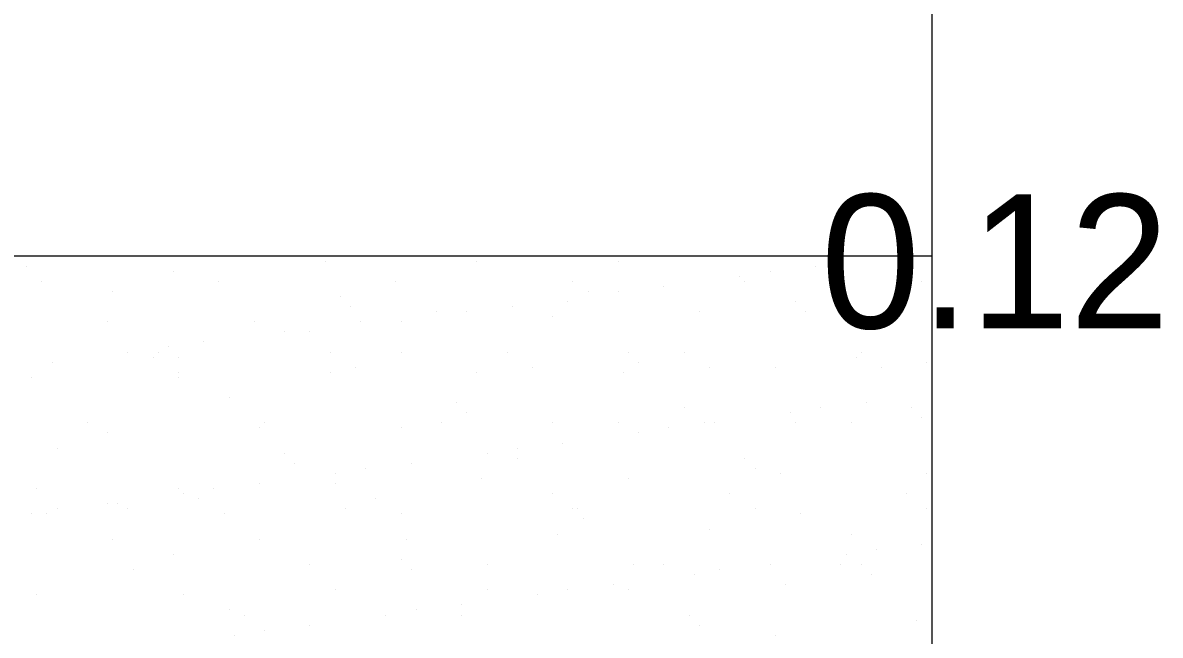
# Model space of a CAD drawing. Header units: millimetres. Extents: x 21 to 236, y 15 to 64.
# Drawn here: x 42.926 to 43.945, y 31.566 to 32.116 of the extents above; entities that cross this region are included whole.
import ezdxf

# ---------------------------------------------------------------- set-up
doc = ezdxf.new("R2010")
doc.units = ezdxf.units.MM
for name, color, linetype in [('PDF_Desnível', 7, 'Continuous'), ('PDF_Parede', 7, 'Continuous'), ('PDF_Text', 70, 'Continuous')]:
    doc.layers.add(name, color=color, linetype=linetype)
doc.layers.add('PDF_Grama', color=7, linetype='Continuous', true_color=0x397200)
doc.styles.add('PDF Comic Sans MS', font='comic.ttf')

msp = doc.modelspace()

# ---------------------------------------------------------------- linework, layer by layer
at = {"layer": 'PDF_Desnível', "lineweight": 9}
msp.add_lwpolyline([(43.7406, 32.704), (43.7406, 30.9908)], dxfattribs=at)
at = {"layer": 'PDF_Grama', "lineweight": 20}
for points in [[(43.1967, 31.9018), (43.1967, 31.9018)], [(43.3327, 31.9018), (43.3327, 31.9018)], [(43.4596, 31.9018), (43.4596, 31.9018)], [(42.9293, 31.8973), (42.9293, 31.8973)], [(43.0607, 31.8927), (43.0607, 31.8927)], [(43.5956, 31.8927), (43.5956, 31.8927)], [(43.6364, 31.8973), (43.6364, 31.8973)], [(42.9429, 31.8837), (42.9429, 31.8837)], [(43.1015, 31.8837), (43.1015, 31.8837)], [(43.2602, 31.8837), (43.2602, 31.8837)], [(43.4188, 31.8837), (43.4188, 31.8837)], [(43.5684, 31.8882), (43.5684, 31.8882)], [(43.5729, 31.8837), (43.5729, 31.8837)], [(43.7315, 31.8837), (43.7315, 31.8837)], [(43.0064, 31.8746), (43.0064, 31.8746)], [(43.4324, 31.8746), (43.4324, 31.8746)], [(43.4596, 31.8746), (43.4596, 31.8746)], [(43.5004, 31.8791), (43.5004, 31.8791)], [(43.2103, 31.8701), (43.2103, 31.8701)], [(43.2194, 31.861), (43.2194, 31.861)], [(43.3644, 31.861), (43.3644, 31.861)], [(43.4143, 31.8655), (43.4143, 31.8655)], [(43.6182, 31.8655), (43.6182, 31.8655)], [(43.2964, 31.8565), (43.2964, 31.8565)], [(43.3236, 31.8565), (43.3236, 31.8565)], [(43.4007, 31.8519), (43.4007, 31.8519)], [(43.5321, 31.8565), (43.5321, 31.8565)], [(43.6273, 31.8565), (43.6273, 31.8565)], [(43.6636, 31.8565), (43.6636, 31.8565)], [(43.0018, 31.8474), (43.0018, 31.8474)], [(43.1333, 31.8474), (43.1333, 31.8474)], [(43.2284, 31.8474), (43.2284, 31.8474)], [(43.2647, 31.8474), (43.2647, 31.8474)], [(43.1605, 31.8384), (43.1605, 31.8384)], [(43.1831, 31.8384), (43.1831, 31.8384)], [(43.02, 31.8202), (43.02, 31.8202)], [(43.0471, 31.8202), (43.0471, 31.8202)], [(43.0562, 31.8248), (43.0562, 31.8248)], [(43.0879, 31.8293), (43.0879, 31.8293)], [(43.2012, 31.8202), (43.2012, 31.8202)], [(43.2647, 31.8202), (43.2647, 31.8202)], [(43.3599, 31.8202), (43.3599, 31.8202)], [(43.4687, 31.8202), (43.4687, 31.8202)], [(43.5185, 31.8202), (43.5185, 31.8202)], [(43.6771, 31.8202), (43.6771, 31.8202)], [(42.952, 31.8112), (42.952, 31.8112)], [(43.0426, 31.8157), (43.0426, 31.8157)], [(43.0653, 31.8157), (43.0653, 31.8157)], [(43.4777, 31.8112), (43.4777, 31.8112)], [(43.6726, 31.8157), (43.6726, 31.8157)], [(43.7361, 31.8112), (43.7361, 31.8112)], [(43.0653, 31.8021), (43.0653, 31.8021)], [(43.2012, 31.8021), (43.2012, 31.8021)], [(43.2239, 31.8066), (43.2239, 31.8066)], [(43.3327, 31.8021), (43.3327, 31.8021)], [(43.3825, 31.8066), (43.3825, 31.8066)], [(43.4641, 31.8021), (43.4641, 31.8021)], [(43.5412, 31.8066), (43.5412, 31.8066)], [(43.6001, 31.8066), (43.6001, 31.8066)], [(43.6953, 31.8066), (43.6953, 31.8066)], [(42.9338, 31.7976), (42.9338, 31.7976)], [(43.0653, 31.7976), (43.0653, 31.7976)], [(43.1106, 31.7794), (43.1106, 31.7794)], [(43.3146, 31.7749), (43.3146, 31.7749)], [(43.5185, 31.7704), (43.5185, 31.7704)], [(43.6409, 31.7704), (43.6409, 31.7704)], [(43.6817, 31.7749), (43.6817, 31.7749)], [(43.7225, 31.7704), (43.7225, 31.7704)], [(43.3236, 31.7658), (43.3236, 31.7658)], [(43.6137, 31.7658), (43.6137, 31.7658)], [(43.7315, 31.7613), (43.7315, 31.7613)], [(42.9837, 31.7568), (42.9837, 31.7568)], [(43.1378, 31.7522), (43.1378, 31.7522)], [(43.1423, 31.7568), (43.1423, 31.7568)], [(43.2647, 31.7522), (43.2647, 31.7522)], [(43.301, 31.7568), (43.301, 31.7568)], [(43.4007, 31.7568), (43.4007, 31.7568)], [(43.4596, 31.7568), (43.4596, 31.7568)], [(43.5049, 31.7522), (43.5049, 31.7522)], [(43.5366, 31.7568), (43.5366, 31.7568)], [(43.5457, 31.7568), (43.5457, 31.7568)], [(43.6182, 31.7568), (43.6182, 31.7568)], [(43.6681, 31.7568), (43.6681, 31.7568)], [(43.0018, 31.7477), (43.0018, 31.7477)], [(43.4097, 31.7386), (43.4097, 31.7386)], [(43.4777, 31.7477), (43.4777, 31.7477)], [(42.9565, 31.7341), (42.9565, 31.7341)], [(43.1605, 31.7296), (43.1605, 31.7296)], [(43.3418, 31.7296), (43.3418, 31.7296)], [(43.3689, 31.7341), (43.3689, 31.7341)], [(43.1695, 31.7205), (43.1695, 31.7205)], [(43.2738, 31.7205), (43.2738, 31.7205)], [(43.3689, 31.725), (43.3689, 31.725)], [(43.5729, 31.725), (43.5729, 31.725)], [(43.2058, 31.7114), (43.2058, 31.7114)], [(43.233, 31.716), (43.233, 31.716)], [(43.582, 31.716), (43.582, 31.716)], [(43.6046, 31.7114), (43.6046, 31.7114)], [(43.7361, 31.7114), (43.7361, 31.7114)], [(42.9384, 31.6978), (42.9384, 31.6978)], [(43.0653, 31.6978), (43.0653, 31.6978)], [(43.097, 31.6978), (43.097, 31.6978)], [(43.1378, 31.7024), (43.1378, 31.7024)], [(43.2058, 31.7024), (43.2058, 31.7024)], [(43.3372, 31.7069), (43.3372, 31.7069)], [(43.4687, 31.7069), (43.4687, 31.7069)], [(43.0698, 31.6933), (43.0698, 31.6933)], [(43.0834, 31.6888), (43.0834, 31.6888)], [(43.242, 31.6888), (43.242, 31.6888)], [(43.4007, 31.6933), (43.4007, 31.6933)], [(43.5593, 31.6933), (43.5593, 31.6933)], [(43.7179, 31.6933), (43.7179, 31.6933)], [(42.9565, 31.6797), (42.9565, 31.6797)], [(43.0018, 31.6843), (43.0018, 31.6843)], [(43.0109, 31.6843), (43.0109, 31.6843)], [(43.02, 31.6797), (43.02, 31.6797)], [(43.2148, 31.6797), (43.2148, 31.6797)], [(43.4188, 31.6797), (43.4188, 31.6797)], [(43.4233, 31.6797), (43.4233, 31.6797)], [(43.582, 31.6797), (43.582, 31.6797)], [(43.7361, 31.6797), (43.7361, 31.6797)], [(42.9338, 31.6752), (42.9338, 31.6752)], [(42.9474, 31.6752), (42.9474, 31.6752)], [(43.1061, 31.6752), (43.1061, 31.6752)], [(43.2647, 31.6752), (43.2647, 31.6752)], [(43.4279, 31.6707), (43.4279, 31.6707)], [(43.6228, 31.6752), (43.6228, 31.6752)], [(43.4052, 31.6571), (43.4052, 31.6571)], [(43.5412, 31.6616), (43.5412, 31.6616)], [(43.6681, 31.6571), (43.6681, 31.6571)], [(43.0064, 31.6525), (43.0064, 31.6525)], [(43.1378, 31.6525), (43.1378, 31.6525)], [(43.2692, 31.6525), (43.2692, 31.6525)], [(43.7315, 31.648), (43.7315, 31.648)], [(43.0607, 31.6389), (43.0607, 31.6389)], [(43.6636, 31.6389), (43.6636, 31.6389)], [(43.6907, 31.6435), (43.6907, 31.6435)], [(43.1831, 31.6299), (43.1831, 31.6299)], [(43.2647, 31.6344), (43.2647, 31.6344)], [(43.3418, 31.6299), (43.3418, 31.6299)], [(43.4732, 31.6299), (43.4732, 31.6299)], [(43.5004, 31.6299), (43.5004, 31.6299)], [(43.5956, 31.6299), (43.5956, 31.6299)], [(43.659, 31.6299), (43.659, 31.6299)], [(43.6771, 31.6299), (43.6771, 31.6299)], [(43.0245, 31.6253), (43.0245, 31.6253)], [(43.2738, 31.6253), (43.2738, 31.6253)], [(43.5276, 31.6208), (43.5276, 31.6208)], [(43.5502, 31.6253), (43.5502, 31.6253)], [(43.6862, 31.6208), (43.6862, 31.6208)], [(43.2058, 31.6072), (43.2058, 31.6072)], [(43.3418, 31.6072), (43.3418, 31.6072)], [(43.4143, 31.6072), (43.4143, 31.6072)], [(43.4551, 31.6117), (43.4551, 31.6117)], [(43.4687, 31.6072), (43.4687, 31.6072)], [(43.6092, 31.6117), (43.6092, 31.6117)], [(42.9384, 31.6027), (42.9384, 31.6027)], [(43.0698, 31.6027), (43.0698, 31.6027)], [(43.3871, 31.6027), (43.3871, 31.6027)], [(43.1106, 31.5891), (43.1106, 31.5891)], [(43.2783, 31.5891), (43.2783, 31.5891)], [(43.3191, 31.5936), (43.3191, 31.5936)], [(43.1242, 31.5845), (43.1242, 31.5845)], [(43.1831, 31.5755), (43.1831, 31.5755)], [(43.2511, 31.5845), (43.2511, 31.5845)], [(43.3191, 31.5845), (43.3191, 31.5845)], [(43.523, 31.5845), (43.523, 31.5845)], [(43.5321, 31.5755), (43.5321, 31.5755)], [(43.727, 31.58), (43.727, 31.58)], [(43.1151, 31.5664), (43.1151, 31.5664)], [(43.1423, 31.5709), (43.1423, 31.5709)], [(43.6001, 31.5664), (43.6001, 31.5664)]]:
    msp.add_lwpolyline(points, dxfattribs=at)
at = {"layer": 'PDF_Parede', "lineweight": 0}
msp.add_lwpolyline([(43.7406, 31.9063), (38.7187, 31.9063)], dxfattribs=at)

# ---------------------------------------------------------------- texts
at = {"layer": 'PDF_Text', "insert": (43.6409, 31.8399), "char_height": 0.12003, "attachment_point": 7, "style": 'PDF Comic Sans MS'}
msp.add_mtext('0.12', dxfattribs=at)

doc.saveas('drawing.dxf')
